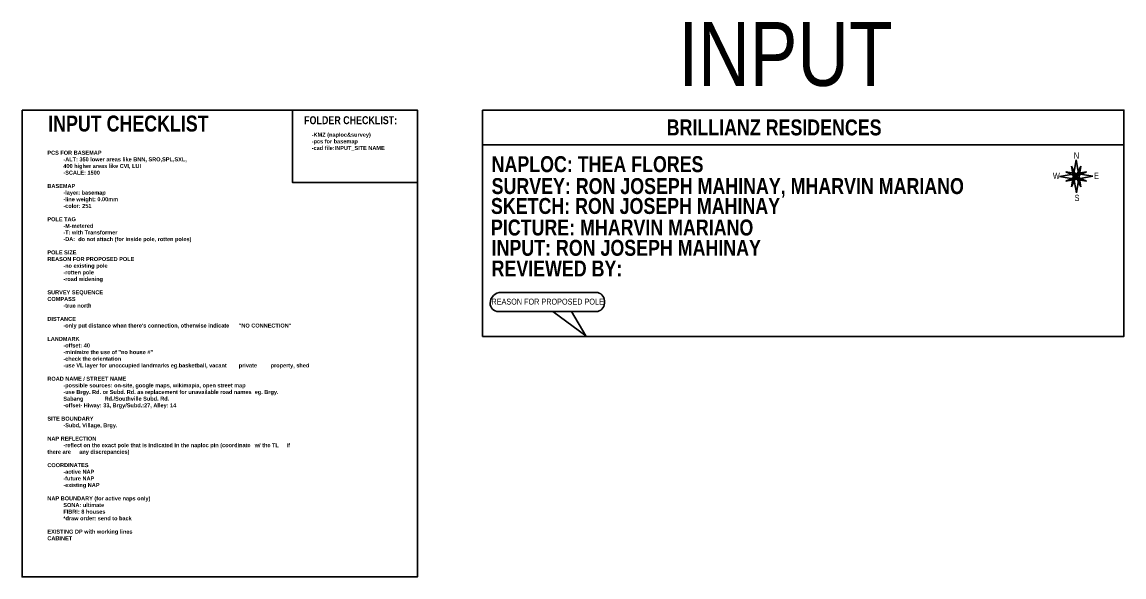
# Model space of a CAD drawing. Extents: x -663610 to -207124, y 70878 to 297551.
# Drawn here: x -245398 to -236405, y 75961 to 80489 of the extents above; entities that cross this region are included whole.
import ezdxf
from ezdxf.enums import TextEntityAlignment as Align

# ---------------------------------------------------------------- set-up
doc = ezdxf.new("R2010")
doc.units = 0
doc.header["$LTSCALE"] = 0.3
doc.layers.get('0').update_dxf_attribs({"linetype": 'CONTINUOUS'})
doc.layers.add('NOTES', color=2, linetype='CONTINUOUS')
doc.styles.add('Mark', font='arial.ttf', dxfattribs={"width": 0.8, "height": 2.5})
doc.styles.add('WMF-Arial Unicode MS0', font='')
doc.styles.get('WMF-Arial Unicode MS0').set_extended_font_data('Arial Unicode MS', bold=True)

# ---------------------------------------------------------------- blocks, each defined once
blk = doc.blocks.new('A$C5BDF7BAA')
at = {"ltscale": 0.3}
for p, q in [((320, 136), (253, 502)), ((253, 502), (380, 221)), ((317, 589), (255, 219)), ((255, 219), (380, 503)), ((380, 221), (317, 589)), ((380, 503), (320, 136)), ((456, 423), (89, 361)), ((89, 361), (459, 298)), ((459, 298), (175, 423)), ((175, 423), (542, 363)), ((176, 297), (456, 423)), ((542, 363), (176, 297))]:
    blk.add_line(p, q, dxfattribs=at)
at = {"style": 'Mark', "width": 0.8}
for s, p in [('N', (321, 602)), ('W', (47, 325)), ('E', (592, 328)), ('S', (328, 26))]:
    blk.add_text(s, height=85.5, rotation=0.15, dxfattribs=at).set_placement(p, align=Align.CENTER)

msp = doc.modelspace()

# ---------------------------------------------------------------- linework, layer by layer
at = {"layer": 'NOTES', "color": 244, "ltscale": 2, "true_color": 0x991b1e}
for points in [[(-245398.3, 79770.4), (-242171.5, 79770.4), (-242171.5, 75961.1), (-245398.3, 75961.1)], [(-242171.5, 79770.4), (-243192.1, 79770.4), (-243192.1, 79181.1), (-242171.5, 79181.1)], [(-241639.4, 79770.4), (-236404.6, 79770.4), (-236404.6, 77924.1), (-241639.4, 77924.1)]]:
    msp.add_lwpolyline(points, close=True, dxfattribs=at)
msp.add_lwpolyline([(-241639.4, 79488), (-236404.6, 79488)], dxfattribs=at)
at = {"layer": 'NOTES', "color": 2, "ltscale": 2}
msp.add_lwpolyline([(-240712.8, 78283.4), (-241487.6, 78283.4, 0.414214), (-241577.7, 78193.4), (-241577.7, 78193.8, 0.414214), (-241510.2, 78126.3), (-240712.8, 78126.3, 0.414214), (-240645.3, 78193.8), (-240645.3, 78215.9, 0.414214)], format="xyb", close=True, dxfattribs=at)
msp.add_lwpolyline([(-241065.9, 78126.3), (-240796.9, 77928.8), (-240914.6, 78126.3)], dxfattribs=at)

# ---------------------------------------------------------------- block references
at = {"color": 6, "ltscale": 2, "xscale": 0.6000000000000001, "yscale": 0.6000000000000001, "zscale": 0.6000000000000001}
msp.add_blockref('A$C5BDF7BAA', (-236984.6, 79012.8), dxfattribs=at)

# ---------------------------------------------------------------- texts
at = {"layer": 'NOTES', "color": 244, "true_color": 0x991b1e, "style": 'Mark', "width": 0.8}
msp.add_text('INPUT', height=521.15, dxfattribs=at).set_placement((-239167.3, 79968.3), align=Align.CENTER)
at = {"layer": 'NOTES', "color": 244, "ltscale": 2, "true_color": 0x991b1e, "style": 'WMF-Arial Unicode MS0', "width": 0.8}
for s, height, p in [('INPUT CHECKLIST', 130.162, (-244530.3, 79596.1)), ('FOLDER CHECKLIST:', 65.081, (-242716.4, 79655.9)), ('BRILLIANZ RESIDENCES', 130.162, (-239260, 79564.5))]:
    msp.add_text(s, height=height, dxfattribs=at).set_placement(p, align=Align.CENTER)
for s, p in [('NAPLOC: THEA FLORES', (-241565.8, 79264.6)), ('SURVEY: RON JOSEPH MAHINAY, MHARVIN MARIANO', (-241565.8, 79085.7)), ('SKETCH: RON JOSEPH MAHINAY', (-241571.1, 78923.3)), ('PICTURE: MHARVIN MARIANO', (-241571.1, 78747.6)), ('INPUT: RON JOSEPH MAHINAY', (-241565.8, 78581.9)), ('REVIEWED BY:', (-241565.8, 78413.2))]:
    msp.add_text(s, height=130.162, dxfattribs=at).set_placement(p)
at = {"layer": 'NOTES', "color": 2, "style": 'Mark', "width": 0.8}
msp.add_text('REASON FOR PROPOSED POLE', height=48.455, dxfattribs=at).set_placement((-241108.3, 78207.7), align=Align.MIDDLE_CENTER)
at = {"layer": 'NOTES', "color": 244, "ltscale": 2, "true_color": 0x991b1e, "attachment_point": 1, "style": 'WMF-Arial Unicode MS0'}
for s, insert, char_height, width in [('{\\fArial Unicode MS|b1|i0|c134|p32;-KMZ (naploc&survey)\\P-pcs for basemap\\P-cad file:INPUT_SITE NAME}', (-243033.9, 79586.2), 32.541, 1354.629), ('\\pt423.0276;{\\fArial Unicode MS|b1|i0|c134|p32;PCS FOR BASEMAP\\P\\ptz;^I-ALT: 350 lower areas like BNN, SRO,SPL,SXL,\\P^I400 higher areas like CVI, LUI\\P^I-SCALE: 1500\\P\\PBASEMAP\\P^I-layer: basemap\\P^I-line weight: 0.00mm\\P^I-color: 251\\P\\PPOLE TAG\\P^I-M-metered\\P^I-T: with Transformer\\P^I-DA:  do not attach (for inside pole, rotten poles)\\P\\PPOLE SIZE\\PREASON FOR PROPOSED POLE\\P^I-no existing pole\\P^I-rotten pole\\P^I-road widening\\P\\PSURVEY SEQUENCE\\PCOMPASS\\P^I-true north\\P\\PDISTANCE\\P^I-only put distance when there\'s connection, otherwise indicate  ^I"NO CONNECTION"\\P\\PLANDMARK\\P^I-offset: 40\\P^I-minimize the use of "no house #"\\P^I-check the orientation\\P^I-use VL layer for unoccupied landmarks eg.basketball, vacant ^Iprivate ^Iproperty, shed\\P\\PROAD NAME / STREET NAME\\P^I-possible sources: on-site, google maps, wikimapia, open street map\\P^I-use Brgy. Rd. or Subd. Rd. as replacement for unavailable road names ^Ieg. Brgy. ^ISabang ^I      Rd./Southville Subd. Rd.\\P^I-offset- Hiway: 33, Brgy/Subd.:27, Alley: 14\\P\\PSITE BOUNDARY\\P^I-Subd, Village, Brgy.\\P\\PNAP REFLECTION\\P^I-reflect on the exact pole that is indicated in the naploc pin (coordinate ^Iw/ the TL ^Iif there are ^Iany discrepancies)\\P\\PCOORDINATES\\P^I-active NAP\\P^I-future NAP\\P^I-existing NAP\\P\\PNAP BOUNDARY (for active naps only) \\P^ISONA: ultimate^J^IFIBRI: 8 houses\\P^I*draw order: send to back\\P\\PEXISTING DP with working lines\\PCABINET}', (-245191.4, 79439.3), 32.5406, 2082.122)]:
    msp.add_mtext(s, dxfattribs=dict(at, insert=insert, char_height=char_height, width=width))

doc.saveas('drawing.dxf')
